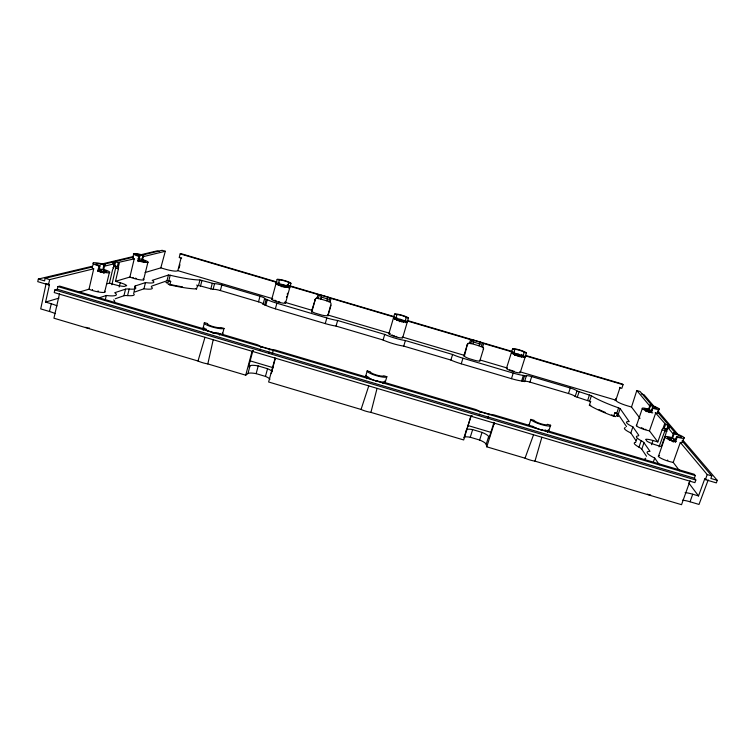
<?xml version="1.0" encoding="UTF-8"?>
<svg xmlns="http://www.w3.org/2000/svg" width="755" height="755" viewBox="0 0 755 755"><rect width="100%" height="100%" fill="white"/><g stroke="black" fill="none" stroke-linecap="round" stroke-linejoin="round"><path stroke-width="1.13" d="M282.125 286.966L282.172 285.805M482.653 346.932A1.954 1.925 -8.7 0 1 483.455 349.103L483.417 349.471A1.954 1.925 -7.6 0 0 482.53 347.253L483.681 343.525L512.485 352.028M482.152 346.715L481.237 346.734A7.446 1.057 16.9 0 0 478.972 345.809L472.96 344.035A7.446 1.057 16.9 0 0 470.743 343.629L469.77 343.063M274.763 357.53A2.803 2.718 39.2 0 1 274.886 359.012L268.62 381.992L361.05 409.455A10.183 2.293 16.3 0 0 370.922 412.39L463.693 439.957L470.827 416.552A2.793 2.718 2.4 0 1 471.337 415.609M517.703 355.699L518.024 354.048M213.193 339.788L207.823 363.929L245.724 375.188L247.951 373.546A11.599 2.576 14.9 0 1 256.134 373.64L265.449 376.405A11.599 2.576 14.9 0 1 269.95 379.255M92.034 266.307L38.345 279.048L37.75 281.653L48.48 284.833L49.641 279.605L93.724 268.808A9.268 1.472 13.7 0 1 92.459 267.091M57.05 305.888A14.373 2.831 12.6 0 0 51.274 303.765L45.602 302.085L49.5 284.569L46.112 283.559L40.713 308.899L49.471 311.494A14.354 2.916 12.5 0 1 55.238 313.627M111.872 284.777L115.619 268.063A2.274 0.651 -74.7 0 0 115.628 266.137M59.522 293.667L53.935 318.204L198.008 361.013A10.287 2.256 14.2 0 0 207.823 363.929M92.167 267.043L45.168 278.284L44.573 280.888L38.345 279.048M78.992 292.166L89.005 289.193L93.724 268.808M112.976 263.731L113.231 262.646L115.609 262.07A8.994 1.359 14 0 1 118.318 262.429L134.211 258.88A8.182 1.18 14.3 0 1 133.324 257.351M49.471 311.494L51.274 303.765M54.851 289.911L54.228 292.572L694.902 482.653L695.827 480.038L694.373 478.189L57.314 289.231L54.851 289.911L695.827 480.038M57.314 289.231L57.937 286.579L59.683 286.107L203.567 328.774A10.344 1.972 14.5 0 0 219.809 333.587L256.757 344.544A2.586 0.5 14.9 0 1 258.418 345.214A10.627 2.057 15.1 0 0 261.098 346.507L269.912 349.121A10.627 2.057 15.1 0 0 273.452 349.669A2.586 0.51 15.1 0 1 275.405 350.075L367.015 377.245A10.24 2.01 16.3 0 0 383.342 382.087L475.31 409.361A2.595 0.51 17.4 0 1 477.151 410.078A10.655 2.076 17.5 0 0 480.34 411.522L489.221 414.155A10.655 2.076 17.5 0 0 492.298 414.57A2.595 0.51 17.6 0 1 494.1 414.929L531.416 425.99A10.391 2.001 18 0 0 547.837 430.869L694.251 474.282L695.289 475.584L694.373 478.189M107.267 283.767L109.466 283.116L112.41 270.469A2.293 0.651 -74.1 0 1 113.401 268.242L114.364 263.457A8.994 1.359 14 0 1 113.231 262.646M113.533 268.044L114.364 263.457M119.45 262.495L118.412 266.949A2.256 0.632 -74.2 0 1 118.412 268.884L115.506 281.322L120.215 282.719L119.167 287.023M92.714 266.024L93.478 262.806A9.268 1.444 13.8 0 1 104.898 264.627L103.737 269.459L102.812 269.695L103.973 264.854L104.898 264.627M115.609 262.07L114.524 266.43A8.947 1.387 14 0 1 117.28 266.779L118.318 262.429M115.506 281.322L129.898 277.047L134.211 258.88M320.932 298.546L320.8 299.084A7.427 1.048 15.7 0 0 318.355 298.621L317.666 298.131A1.954 1.916 50.2 0 0 315.316 299.31L311.702 312.325M320.95 298.47L321.583 296.073M321.602 295.998L321.753 295.375L327.887 297.187A7.465 1.029 15.7 0 1 329.859 298.008L395.035 317.345M97.886 270.941L99.056 266.043L100.028 265.807L98.848 270.696L97.886 270.941A9.268 1.482 13.7 0 0 109.324 272.725L104.615 292.317M145.102 272.527L160.815 267.865L165.307 251.264L162.089 250.311L141.459 255.247M105.115 300.462L106.313 295.479A20.46 3.624 13.5 0 0 114.732 292.714L125.547 289.146A11.844 2.038 13.9 0 1 129.162 289.042A19.168 3.228 13.8 0 0 135.154 287.051A11.476 1.925 14 0 1 135.258 285.956L145.488 282.578A18.073 2.888 14 0 0 152.161 280.388L168.422 275.028L170.196 275.245A40.326 5.898 14.5 0 0 199.896 279.982L214.543 283.795A6.342 0.953 14.9 0 1 221.828 284.984L260.003 296.262A6.012 0.915 15.2 0 1 264.618 298.593L263.089 304.274L265.788 305.303A15.978 2.51 15.3 0 0 275.367 308.833L325.254 323.593A15.93 2.52 15.7 0 0 336.05 326.094L383.106 340.005A15.921 2.529 16.3 0 0 403.736 346.111L450.895 360.059A15.978 2.529 16.9 0 0 461.239 363.816L511.456 378.67A16.063 2.529 17.4 0 0 521.63 380.982L524.546 381.586L526.329 375.971A6.04 0.925 17.5 0 1 531.69 376.594L570.28 388.004A6.389 0.963 17.8 0 1 576.943 390.948L591.41 395.752A40.723 5.993 18.2 0 0 618.581 407.86L620.157 408.644L629.189 421.564A18.252 2.945 18.6 0 0 632.898 426.868L638.588 435.012A11.58 1.963 18.6 0 1 637.871 435.928A19.366 3.284 18.9 0 0 641.184 440.712A11.948 2.076 18.7 0 1 643.996 442.741L650.017 451.348A20.678 3.69 19.2 0 0 654.708 458.058L659.379 464.75M132.842 257.417L133.777 253.595A8.182 1.151 14.3 0 1 143.658 255.284L142.601 259.588L141.855 259.786L142.921 255.464L143.658 255.284M115.251 298.763L123.933 295.743L125.547 289.146M123.933 295.743A11.825 2.105 13.8 0 1 127.548 295.601L129.162 289.042M137.957 260.768L139.033 256.398L139.798 256.219L138.722 260.569L137.957 260.768A8.182 1.18 14.3 0 0 147.867 262.419A8.182 1.18 14.3 0 0 142.601 259.588A5.53 1.161 13.2 0 0 137.976 258.578M134.73 288.089L135.258 285.956M134.097 291.345L135.154 287.051M143.554 279.897L147.886 262.419M133.673 292.364L143.95 288.787L145.488 282.578M260.192 350.15L260.437 349.159M260.843 347.498L261.098 346.507M377.047 388.391L370.922 412.39M151.736 286.088L166.968 280.794L168.422 275.028M168.733 284.182L168.167 284.22L169.828 284.899L170.696 281.455A40.289 6.097 14.4 0 1 168.752 281.002L167.742 283.2L166.157 282.587M168.752 281.002L170.196 275.245M276.991 282.002L181.002 253.652L180.152 253.878L179.209 257.597L181.691 257.965M219.441 335.031L219.809 333.587M160.815 267.865L164.911 269.082A9.9 1.444 14.5 0 0 176.764 271.017L177.859 270.658L181.049 258.144M179.086 268.11L179.954 264.722M169.828 284.899A40.27 6.219 14.4 0 0 196.498 288.967L197.65 285.513L196.715 285.06M197.366 285.588A40.289 6.097 14.4 0 0 198.452 285.607L199.99 279.982M263.089 304.208L263.08 304.227A6.002 0.944 15.1 0 0 258.512 301.83L220.375 290.552A6.333 0.991 14.8 0 0 213.089 289.401L200.528 286.003L201.972 280.388M210.796 289.042L212.259 283.427M206.219 329.086L203.057 328.151L204.492 322.64L207.653 323.584A6.993 1.302 14.5 0 0 212.693 326.471A6.993 1.302 14.5 0 0 220.856 327.491L224.018 328.434L222.574 333.936A10.344 1.982 14.5 0 0 222.404 332.861M213.089 289.401L214.543 283.795M220.375 290.552L221.828 284.984M399.82 321.734L400.112 320.639M203.189 330.209L203.567 328.774M245.724 375.188L251.793 352.34A2.812 2.709 41.3 0 1 253.067 350.707M269.054 352.066L268.837 352.84M288.872 288.183L289.41 286.154L319.365 294.912A7.465 1.029 15.7 0 1 321.753 295.375M473.149 343.336L474.008 340.335L480.171 342.157A7.484 1.029 16.9 0 1 482.398 343.063L483.681 343.525M258.512 301.83L260.003 296.262M264.637 304.963L266.147 299.357L264.618 298.593M253.208 350.688A2.784 2.699 41.9 0 0 252.595 351.802L248.584 366.817L250.047 365.779A11.618 2.501 14.9 0 1 258.219 365.939L267.544 368.714A11.618 2.501 14.9 0 1 272.177 371.743M272.876 298.914A7.22 1.095 15.3 0 0 278.057 302.057A7.22 1.095 15.3 0 0 285.079 302.359L285.352 301.349M286.428 297.3L286.702 296.29M287.24 294.261L287.513 293.251M265.788 305.303L267.298 299.697L266.147 299.357M247.951 373.546L250.047 365.779M271.819 299.055L277.142 279.388A7.239 0.963 15.5 0 1 285.173 280.756A7.239 0.963 15.5 0 1 290.911 283.455L285.55 303.114M279.369 280.048L278.312 283.955L276.085 283.295A7.239 0.991 15.4 0 0 281.794 286.032A7.239 0.991 15.4 0 0 289.844 287.362L287.617 286.702A4.889 0.67 15.4 0 0 280.973 284.163A4.889 0.67 15.4 0 0 280.256 285.163A4.889 0.67 15.4 0 0 287.655 286.664L288.674 282.795A4.889 0.651 15.5 0 0 284.805 280.964A4.889 0.651 15.5 0 0 279.369 280.048L277.142 279.388M256.134 373.64L258.219 365.939M275.367 308.833L276.896 303.208A15.997 2.425 15.3 0 1 267.298 299.697M265.449 376.405L267.544 368.714M271.215 373.536L275.311 358.54L274.82 359.172M318.355 298.621L319.365 294.912M277.5 284.824L277.783 283.814M331.049 298.452L330.001 302.198A1.944 1.916 47 0 1 330.926 304.425L327.934 315.033L327.236 315.552A8.173 1.246 15.7 0 1 321.866 315.109L315.175 313.127A8.173 1.246 15.7 0 1 311.636 310.937L315.297 299.424M272.281 353.859L273.452 349.669M318.025 294.601L316.977 298.348A1.944 1.916 48.9 0 0 315.043 299.726M325.254 323.593L326.83 317.978A15.949 2.444 15.8 0 0 337.636 320.498L384.729 334.427A15.93 2.454 16.3 0 0 405.378 340.533L452.594 354.491A15.987 2.454 16.9 0 0 462.957 358.229L513.221 373.093A16.072 2.444 17.3 0 0 523.385 375.424L526.329 375.999M327.963 315.968L331.001 305.228M336.05 326.094L337.636 320.498M541.854 437.296L534.974 461.145L681.538 504.689L690.108 480.737M103.614 272.121L104.322 271.394L103.341 271.017M382.936 383.521L383.342 382.087M330.086 301.802L328.793 301.698L329.859 298.008M405.85 322.734L406.143 321.724M479.293 415.146L479.576 414.155M480.057 412.513L480.34 411.522M198.008 361.013L204.964 337.343M371.639 379.378A6.918 1.359 16.3 0 1 368.808 377.302L365.628 376.358L367.213 370.875L370.394 371.819A6.927 1.331 16.3 0 0 376.509 375.027A6.927 1.331 16.3 0 0 383.672 375.754L386.853 376.698L385.248 382.172A10.24 2.02 16.3 0 0 384.616 381.096M534.974 461.145A10.334 2.284 18.3 0 1 525.036 458.191L486.767 446.818L493.987 424.027M383.106 340.005L384.729 334.427M388.882 333.672L394.601 314.071A7.21 0.972 16.3 0 1 401.896 315.212A7.21 0.972 16.3 0 1 408.436 318.157L402.67 337.74M396.847 314.731L395.705 318.629L393.468 317.968A7.21 1 16.3 0 0 399.98 320.941A7.21 1 16.3 0 0 407.285 322.045L405.048 321.385A4.87 0.679 16.3 0 0 398.253 318.77A4.87 0.679 16.3 0 0 397.828 319.865A4.87 0.679 16.3 0 0 405.048 321.385L406.19 317.496A4.87 0.661 16.3 0 0 401.773 315.505A4.87 0.661 16.3 0 0 396.847 314.731L394.601 314.071M403.736 346.111L405.378 340.533M269.912 349.121L269.639 349.99M366.59 378.67L367.015 377.245M394.431 319.356L394.733 318.355M470.743 343.629L471.847 339.939A7.484 1.029 16.9 0 1 474.008 340.335M327.887 297.187L326.773 300.849A7.427 1.048 15.7 0 1 328.793 301.698M450.895 360.059L452.594 354.491M463.768 356.124L467.392 344.242A1.954 1.935 -6.4 0 1 468.449 343.129M507.36 368.072L480.161 360.031L480.095 360.739A8.192 1.255 17 0 1 475.697 360.588L468.968 358.597A8.192 1.255 17 0 1 464.4 356.105L467.354 344.346M461.239 363.816L462.957 358.229M471.847 339.939L470.582 339.656L469.44 343.393A1.954 1.925 -5.2 0 0 467.449 344.752M479.821 360.871L483.445 349.103M488.447 416.43L488.004 417.845M523.309 357.426L523.621 356.417M466.033 431.114L463.985 437.73A11.636 2.605 17.6 0 1 470.261 437.249L479.633 440.033A11.636 2.605 17.6 0 1 486.192 444.327L486.767 446.818M470.497 417.609L466.194 431.445L466.373 430.02A11.655 2.52 17.6 0 1 472.639 429.604L482.03 432.398A11.655 2.52 17.6 0 1 488.617 436.626L489.004 438.221L493.704 423.338A2.803 2.718 -0.1 0 0 493.836 422.385M470.261 437.249L472.639 429.604M671.884 441.184L672.96 441.298A1.434 0.613 18.7 0 0 673.375 442.062M400.641 319.384L400.141 320.969A1.123 0.755 4 0 0 401.216 320.45M479.633 440.033L482.03 432.398M506.435 368.421L512.56 348.904A7.276 0.972 17.2 0 1 519.11 349.82A7.276 0.972 17.2 0 1 526.443 353L520.27 372.517M514.816 349.565L513.589 353.444L511.343 352.774A7.267 1 17.2 0 0 518.676 355.992A7.267 1 17.2 0 0 525.225 356.879L522.97 356.209A4.907 0.67 17.2 0 1 515.58 354.586A4.907 0.67 17.2 0 1 516.307 353.595A4.907 0.67 17.2 0 1 522.96 356.313L524.197 352.34A4.917 0.661 17.2 0 0 519.242 350.188A4.917 0.661 17.2 0 0 514.816 349.565L512.56 348.904M486.192 444.327L488.617 436.626M481.237 346.734L482.398 343.063M511.456 378.67L513.221 373.093M521.63 380.982L523.385 375.424M522.79 381.322L524.555 375.764M401.905 321.252L402.255 320.809A3.898 0.547 16.3 0 0 401.311 320.46M524.574 381.549L524.565 381.52A6.04 0.953 17.5 0 1 529.934 382.115L531.69 376.594M547.384 432.285L547.837 430.869M548.215 429.888A10.391 2.01 18.1 0 1 548.866 430.69L550.631 425.244L547.432 424.301A7.031 1.321 18 0 1 541.269 423.876A7.031 1.321 18 0 1 534.078 420.346L530.878 419.393L529.132 424.839A10.391 2.01 18.1 0 1 529.548 424.206M361.05 409.455L368.761 385.937M614.966 416.213L615.457 416.609L613.655 416.241A40.657 6.304 18.3 0 1 589.362 405.199L590.457 401.868A40.685 6.191 18.3 0 1 589.58 401.301L575.14 396.488A6.38 1 17.9 0 0 568.487 393.515L570.28 388.004M575.14 396.488L576.971 390.986M577.226 397.432L579.047 391.883M478.972 345.809L480.171 342.157M587.635 400.509L589.466 394.959M589.58 401.301L591.41 395.752M615.165 400.678L615.901 398.451M640.032 418.345L631.51 407.039L627.348 405.812A9.994 1.472 18.2 0 1 616.457 401.009L615.844 400.15L619.949 387.796L619.581 387.315M525.433 355.369L622.545 384.05L623.045 384.682L621.827 388.353L619.949 387.796M613.655 416.241L614.787 412.843L616.542 413.24M626.527 426.603L618.251 414.316L616.684 413.523L618.581 407.86M617.401 413.476L616.552 416.014L618.307 416.345L617.137 415.694M618.251 414.316L620.157 408.644M666.92 428.793L668.043 425.49A9.088 1.387 18.6 0 0 665.608 424.319L655.68 413.06A8.258 1.199 18.4 0 0 657.303 412.164M489.221 414.155L488.957 414.92M666.618 429.689L666.59 429.784A9.041 1.416 18.7 0 0 664.126 428.576L663.494 428.264L665.24 428.755M635.823 440.382L630.831 432.974L632.898 426.868M636.427 425.782L642.269 408.587M635.71 442.27L636.786 439.099M652.112 410.739A5.578 0.821 17.6 0 0 649.045 409.729L648.602 409.182L650.046 404.944A8.267 1.17 18.3 0 1 659.181 408.899L657.888 412.645M650.046 404.944L650.499 405.482L649.045 409.729A5.578 0.812 18.4 0 0 644.751 409.314M650.499 405.482A5.587 0.793 18.3 0 1 656.671 408.153A5.587 0.793 18.3 0 1 652.395 407.738L650.933 412.013L651.395 412.579A5.587 1.217 19.4 0 0 652.754 412.881M646.535 456.275L641.778 449.225A11.938 2.142 18.8 0 0 638.985 447.168L641.184 440.712M652.395 407.738L652.858 408.285L651.395 412.579A8.258 1.199 18.4 0 1 642.278 408.597A8.258 1.199 18.4 0 1 648.602 409.182M641.778 449.225L643.996 442.741M651.556 444.733L653.009 440.505L657.813 441.93L662.116 429.774A2.284 0.566 -72.9 0 1 663.116 428.123L664.655 423.772M653.358 461.966L654.708 458.058M658.407 456.464L665.051 437.22A9.362 1.51 18.9 0 1 671.988 437.664L672.554 438.344L674.196 433.596L673.63 432.926L671.988 437.664M652.282 405.86L640.07 391.486L636.805 390.524L631.51 407.039M676.603 436.447L674.932 441.25L675.517 441.958L677.188 437.145L676.603 436.447A6.333 0.991 18.8 0 0 681.274 436.758A6.333 0.991 18.8 0 0 674.196 433.596M664.126 428.576L665.608 424.319M682.992 440.75L684.096 437.598M657.813 441.93L649.451 430.841L655.68 413.06M669.119 428.274L669.496 427.207L668.043 425.49M682.444 500.206A14.505 2.992 20.1 0 1 690.051 501.773L692.722 494.214L698.526 495.931L704.736 478.887L706.472 479.406M669.496 427.207A9.088 1.387 18.6 0 1 668.071 427.245L666.137 431.813A2.312 0.585 -72.9 0 1 665.712 434.229L661.323 446.582L656.425 445.129A9.9 1.68 18.9 0 1 647.063 441.307L645.667 439.353A9.928 1.68 18.9 0 1 653.009 440.505M666.184 431.558L668.071 427.245M679.557 470.761L673.224 462.381L680.321 442.468A9.362 1.501 18.9 0 0 682.218 441.42M682.029 440.892L711.786 475.914L710.88 478.462L717.25 480.359L716.344 482.898L705.359 479.642L704.736 478.887M525.036 458.191L533.53 434.823M659.039 446.875L665.013 430.492A2.293 0.576 -72.3 0 1 665.674 429.227M705.359 479.642L707.208 474.565L680.321 442.468M708.209 479.916L699.007 504.434L690.051 501.773M283.068 286.39L283.748 284.861M284.805 286.655L285.211 286.239A3.907 0.538 15.4 0 0 284.305 285.909M283.974 287.051L284.135 286.891A3.907 0.538 15.4 0 1 283.446 286.73M401.688 321.838L401.905 321.677A3.898 0.547 16.3 0 1 400.905 321.441M650.659 494.94L649.545 494.912M166.166 282.53L166.779 282.512M519.931 356.747L520.167 356.605A3.926 0.538 17.2 0 1 519.204 356.388M251.793 352.34L252.604 351.802M520.959 356.738L521.648 356.417A3.926 0.538 17.2 0 0 521.186 356.134A1.104 0.5 -14.6 0 1 519.789 356.473M104.02 272.753L104.7 272.451M285.796 287.287L286.532 286.975A3.907 0.538 15.4 0 0 286.296 286.749L285.069 287.098M144.243 261.825L143.705 262.042M143.337 262.363L143.96 262.183M285.909 287.277L286.23 287.164A3.907 0.538 15.4 0 1 285.664 287.145L285.409 287.249M103.888 272.895L106.597 271.894M144.384 262.023L143.573 262.259L145.432 261.692A5.521 0.595 14.8 0 0 141.478 259.88M403.349 322.007L403.746 321.875A3.898 0.547 16.3 0 1 403.293 321.885L403.849 321.621A3.898 0.547 16.3 0 0 403.491 321.366L402.207 321.705M98.66 298.008L106.313 295.479M45.602 302.085L58.956 298.112M166.968 280.794L168.299 280.898M48.48 284.833L49.5 284.569M104.284 266.213L114.449 263.721M142.629 256.813L165.307 251.264M102.482 264.571L133.437 257.162M101.17 264.146L133.154 256.558M140.005 254.935L157.144 250.868L159.38 251.528M89.401 328.038L88.363 328.048M196.574 288.967L195.951 288.457M198.452 285.607L200.528 286.003M104.247 272.442L104.086 272.432A1.416 0.585 5.3 0 1 103.341 272.933M169.507 280.728L170.696 281.455M590.806 401.669L590.457 401.868M117.28 266.779L118.101 266.864L115.392 266.062M670.251 438.929L671.374 439.165M646.969 410.201L647.969 410.427M101.595 272.064L101.51 272.045A1.416 0.585 5.3 0 0 101.274 272.149M99.651 270.007L101.019 270.318M169.252 284.257L169.479 284.314A37.297 5.757 14.4 0 0 182.531 286.872M101.425 272.026L100.273 271.762M139.099 260.05L140.307 260.333A1.236 0.764 -6.1 0 0 140.666 261.466A1.236 0.764 -6.1 0 0 142.431 260.947L143.195 261.249M87.184 327.821L85.749 327.283M288.674 282.795L290.911 283.455M406.19 317.496L408.436 318.157M524.197 352.34L526.443 353M287.155 285.003L394.431 316.685M406.86 320.356L511.881 351.368M180.152 253.878L276.934 282.464M407.558 321.045L470.582 339.656M525.055 355.747L623.045 384.682M512.777 352.962L515.033 353.633M320.516 296.857L328.416 299.188M471.79 341.534L480.822 344.204M320.8 299.084L326.773 300.849M641.269 393.874L643.996 394.686L654.679 407.181M177.859 270.658L272.442 298.621M285.079 302.359L312.098 310.343M327.934 315.033L390.222 333.446M402.896 337.192L464.231 355.322M520.091 371.837L615.844 400.15M276.896 303.208L326.83 317.978M529.934 382.115L568.487 393.515M115.619 268.063L118.412 268.884M662.116 429.774L664.966 430.624M109.466 283.116L114.279 284.531A9.824 1.652 13.8 0 0 124.216 286.438L126.689 285.654A9.824 1.652 13.8 0 0 120.205 282.71M45.168 278.284L49.641 279.605M707.208 474.565L711.786 475.914M57.937 286.579L695.289 475.584M250.075 360.852L273.452 367.789M467.524 425.405L491.118 432.407M648.989 494.761L647.46 494.148M590.778 405.275L589.362 405.199M650.064 411.041L651.206 411.456M649.385 412.164L648.932 412.003M673.687 439.854L675.017 440.344M137.835 260.909L138.429 261.607M669.553 439.816L670.261 440.543M647.186 411.834L646.705 411.277A1.246 0.67 46 0 1 645.402 409.965M279.529 285.635L279.246 285.305A3.907 0.538 15.4 0 1 279.02 285.031L279.208 285.267M657.737 410.748L678.339 434.842M682.916 440.193L717.25 480.359M657.614 412.145L676.688 434.597M636.805 390.524L650.319 406.652M667.703 427.405L673.63 434.474M667.864 438.051L669.053 439.618M646.356 411.409L644.761 409.323A5.587 0.632 18 0 0 650.725 411.758M668.694 439.023L669.355 439.854M645.525 410.21L646.138 411.098M688.683 482.879L698.526 495.931M397.083 320.224L396.639 319.507A3.898 0.547 16.3 0 1 397.083 319.478M279.746 285.522L279.407 284.946A3.907 0.538 15.4 0 1 279.907 284.861M493.704 423.338L493.94 424.187M133.569 293.487A19.149 3.331 13.7 0 1 127.548 295.601M649.451 430.841A8.239 1.331 18.6 0 1 639.815 427.821A8.239 1.331 18.6 0 1 636.795 425.197M673.224 462.381A9.324 1.67 19.2 0 1 661.569 458.568A9.324 1.67 19.2 0 1 659.559 455.605M685.115 492.628A14.524 2.897 20 0 1 692.722 494.214M104.586 291.213A9.23 1.633 13.5 0 1 100.396 292.27A9.23 1.633 13.5 0 1 89.005 289.193M143.12 278.831A8.154 1.302 14 0 1 140.241 279.841A8.154 1.302 14 0 1 129.898 277.047M519.78 371.998A7.248 1.104 17.3 0 1 513.428 371.649A7.248 1.104 17.3 0 1 506.879 368.1M513.815 352.198A7.267 0.991 17.2 0 1 514.636 352.349M521.554 354.397A7.267 0.991 17.2 0 1 522.007 354.567M517.335 355.832A3.926 0.538 17.2 0 1 516.335 355.473M514.948 354.859A3.926 0.538 17.2 0 1 514.485 354.576L514.863 354.982L514.391 354.274A3.926 0.538 17.2 0 1 514.74 354.227M515.986 354.397A3.926 0.538 17.2 0 1 516.939 354.614M518.798 355.161A3.926 0.538 17.2 0 1 519.799 355.52M519.402 355.992A1.104 0.5 -14.6 0 1 519.902 355.586M518.713 355.152A1.132 0.774 9.9 0 1 517.703 355.718M514.485 371.413A3.917 0.595 17.3 0 1 511.107 370.28M510.04 369.752A3.917 0.595 17.3 0 1 509.823 369.601M515.637 355.294A1.104 0.642 42.1 0 1 514.438 354.123M516.137 354.388A1.104 0.642 42.1 0 1 516.203 355.133M113.259 267.808A8.947 1.387 14 0 1 112.872 267.581M139.033 256.398A8.182 1.151 14.3 0 1 133.758 253.605M139.798 256.219A5.53 0.774 14.3 0 1 136.23 254.331A5.53 0.774 14.3 0 1 142.921 255.464M145.413 261.683A5.54 0.802 14.3 0 1 137.75 260.267M136.419 278.491A4.407 0.708 14 0 1 135.173 278.18M133.21 277.547A4.407 0.708 14 0 1 132.984 277.453M99.056 266.043A9.268 1.444 13.8 0 1 93.46 262.815M103.737 269.459A9.268 1.482 13.7 0 1 109.324 272.725M100.028 265.807A6.266 0.972 13.8 0 1 96.244 263.627A6.266 0.972 13.8 0 1 103.973 264.854M98.386 268.667A6.257 1 13.7 0 1 106.899 271.715A6.257 1 13.7 0 1 97.612 270.299M100.066 271.715A1.416 0.491 31.9 0 1 100.17 272.376M98.122 271.413A1.416 0.491 31.9 0 1 97.914 271.13M98.48 291.137A4.992 0.887 13.5 0 1 97.839 291.043M92.591 289.609A4.992 0.887 13.5 0 1 92.355 289.505M103.397 271.017A1.397 0.859 -7.6 0 1 101.396 271.602A1.397 0.859 -7.6 0 1 101.038 270.337M99.849 270.016A1.406 0.944 24.1 0 1 98.537 270.979M278.84 282.908A7.239 0.991 15.4 0 1 279.709 283.059M287.108 285.116A7.239 0.991 15.4 0 1 288.608 285.739M281.247 286.098A3.907 0.538 15.4 0 1 280.624 285.881A1.104 0.708 32.9 0 1 279.652 284.786M281.426 285.116A3.907 0.538 15.4 0 1 282.464 285.362M284.201 285.89A1.123 0.727 -1.2 0 1 283.068 286.409M279.812 301.981A3.898 0.595 15.3 0 1 278.453 301.641M276.641 301.056A3.898 0.595 15.3 0 1 276.198 300.886M275.235 300.414A3.898 0.595 15.3 0 1 274.924 300.113M281.577 286.532A1.132 0.481 29.5 0 1 281.436 286.334M281.587 285.116A1.104 0.708 32.9 0 1 281.473 285.834M667.024 431.577A9.041 1.416 18.7 0 1 666.552 431.539M470.733 417.298A2.822 2.737 2.8 0 1 472.196 415.627M493.902 422.441A2.822 2.737 0.3 0 1 494.015 424.027M224.018 328.434A10.353 1.935 14.5 0 1 211.947 326.915A10.353 1.935 14.5 0 1 204.492 322.64M203.057 328.151A10.344 1.982 14.5 0 1 204.161 327.868M218.667 333.2A6.984 1.34 14.5 0 1 212.759 332.417M208.937 331.218A6.984 1.34 14.5 0 1 206.096 329.567M213.693 333.361A5.587 1.076 14.5 0 1 212.665 333.134M550.631 425.244A10.4 1.954 18 0 1 541.524 424.621A10.4 1.954 18 0 1 530.878 419.393M545.676 429.954A7.022 1.359 18.1 0 1 543.921 430.274M542.364 430.057A7.022 1.359 18.1 0 1 540.986 429.755M537.022 428.51A7.022 1.359 18.1 0 1 532.596 426.188M386.853 376.698A10.249 1.963 16.3 0 1 376.254 375.631A10.249 1.963 16.3 0 1 367.213 370.875M365.628 376.358A10.24 2.02 16.3 0 1 366.581 375.886M380.303 381.596A6.918 1.359 16.3 0 1 375.395 380.68M673.63 432.926A9.371 1.472 18.8 0 1 684.106 437.617A9.371 1.472 18.8 0 1 677.188 437.145M675.517 441.958A9.362 1.51 18.9 0 1 665.061 437.239M676.216 441.599A6.323 1.019 18.9 0 1 667.75 437.825A6.323 1.019 18.9 0 1 676.046 439.57M667.826 460.229A5.04 0.897 19.2 0 1 667.477 460.116M674.64 441.354A1.416 0.755 -9.1 0 1 675.112 440.401M673.875 439.882A1.425 0.982 18.8 0 1 672.252 440.609A1.425 0.982 18.8 0 1 671.195 439.089M669.685 440.052A1.406 0.755 47.1 0 1 668.524 438.721M670.421 438.9A1.406 0.755 47.1 0 1 670.629 439.939M659.181 408.899A8.267 1.17 18.3 0 1 652.858 408.285M655.274 412.692A5.587 1.217 19.4 0 1 655.17 412.853M649.375 412.607A1.265 0.566 19.1 0 1 649.272 412.107M645.893 429.331A4.454 0.717 18.6 0 1 645.601 429.255M643.779 428.708A4.454 0.717 18.6 0 1 641.269 427.689M651.112 412.513A1.255 0.642 -10.3 0 1 651.301 411.513M650.197 411.06A1.255 0.859 16.9 0 1 648.734 411.683A1.255 0.859 16.9 0 1 647.828 410.361M647.129 410.182A1.246 0.67 46 0 1 647.262 411.135M402.255 337.164A7.191 1.104 16.3 0 1 395.356 336.739A7.191 1.104 16.3 0 1 389.637 333.436M396.111 317.487A7.21 1 16.3 0 1 396.951 317.638M399.046 320.894A3.898 0.547 16.3 0 1 398.395 320.667M396.856 319.988A3.898 0.547 16.3 0 1 396.507 319.733M398.461 319.686A3.898 0.547 16.3 0 1 399.461 319.922M396.762 336.588A3.888 0.595 16.3 0 1 395.96 336.381M394.61 335.966A3.888 0.595 16.3 0 1 393.638 335.607M392.213 334.871A3.888 0.595 16.3 0 1 392.138 334.814M398.621 319.686A1.095 0.679 38 0 1 398.602 320.413M398.027 320.554A1.095 0.679 38 0 1 396.8 319.384M151.198 286.825A18.054 2.992 14 0 1 143.95 288.787M616.684 413.523A40.685 6.191 18.3 0 1 614.787 412.843M630.831 432.974A18.233 3.039 18.7 0 1 625.348 427.641M638.985 447.168A19.347 3.397 19 0 1 635.181 442.364M614.353 415.958A37.656 5.842 18.3 0 1 611.541 414.91M605.321 412.419A37.656 5.842 18.3 0 1 599.045 409.616M645.1 459.965A20.649 3.813 19.3 0 1 645.751 458.257M113.656 299.933A20.442 3.737 13.4 0 1 113.722 302.396M666.854 428.972L666.674 429.51L666.882 428.887M521.412 356.775L521.762 356.728A3.926 0.538 17.2 0 1 521.412 356.775"/></g></svg>
